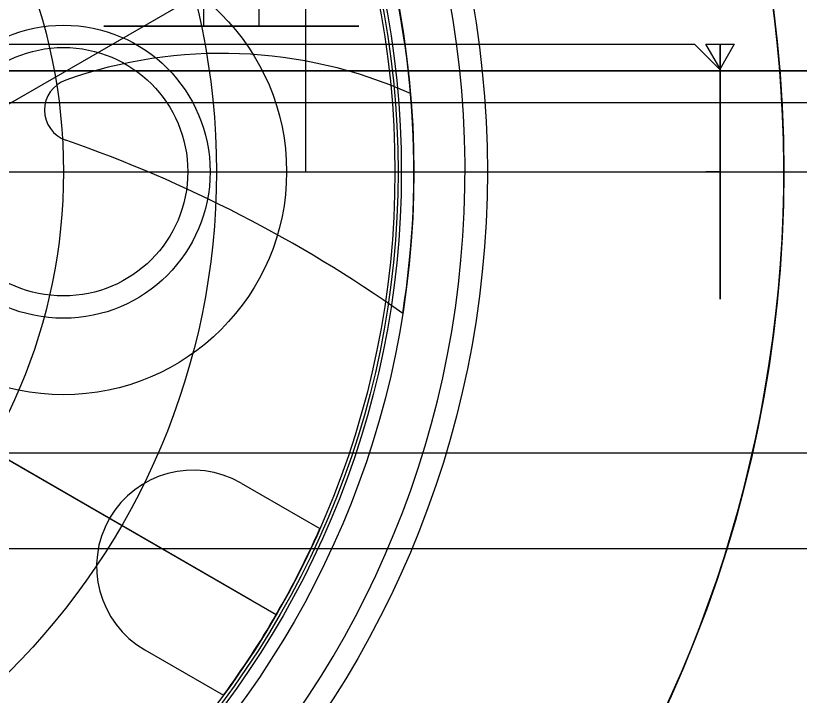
# Model space of a CAD drawing. Header units: inches. Extents: x -3.4 to 11, y -3.7 to 6.8.
# Drawn here: x 0.626 to 1.595, y -0.648 to 0.193 of the extents above; entities that cross this region are included whole.
import ezdxf

# ---------------------------------------------------------------- set-up
doc = ezdxf.new("R2010")
doc.units = ezdxf.units.IN
doc.header["$MEASUREMENT"] = 0
doc.layers.add('19', color=7, linetype='Continuous')
doc.layers.add('25', color=7, linetype='Continuous')

# ---------------------------------------------------------------- blocks, each defined once
blk = doc.blocks.new('Casing')
at = {"layer": '19', "color": 0}
for centre, radius, start, end in [((0, 0, 89.68), 32, 0, 180), ((0, 0, 78.68), 32, 0, 180), ((0, 0, 75.68), 30.7, 0, 180), ((0, 0, 90.68), 28, 0, 180), ((0, 0, 90.68), 31, 180, 0), ((0, 0, 90.68), 28, 180, 0)]:
    blk.add_arc(centre, radius, start, end, dxfattribs=at)
at = {"layer": '19', "color": 0, "extrusion": (3.66028e-74, -6.98296e-15, -1)}
blk.add_arc((0, 0, -90.68), 31, 0, 180, dxfattribs=at)
at = {"layer": '19', "color": 0, "extrusion": (8.55166e-31, 6.98296e-15, -1)}
blk.add_arc((0, 0, -78.68), 32, 180, 0, dxfattribs=at)
at = {"layer": '19', "color": 0, "extrusion": (-7.07884e-59, 6.98296e-15, -1)}
blk.add_arc((0, 0, -89.68), 32, 180, 0, dxfattribs=at)
at = {"layer": '19', "color": 0, "extrusion": (-3.66028e-74, 6.98296e-15, -1)}
blk.add_arc((0, 0, -75.68), 30.7, 180, 0, dxfattribs=at)
blk = doc.blocks.new('Shaft')
at = {"layer": '25', "color": 0}
for p, q in [((0, 39.9, 0.05), (0, 40, 0.05)), ((0, 40, -0.05), (0, 39.9, -0.05)), ((0, 39, 4), (0, 0, 4)), ((0, 0, -4), (0, 39, -4)), ((1.546, 14.3, 3.689), (1.546, 39, 3.689)), ((3.999, 39, -0.109), (3.999, 14.3, -0.109)), ((3.999, 14.3, -0.109), (1.546, 14.3, 3.689))]:
    blk.add_line(p, q, dxfattribs=at)
at = {"layer": '25', "color": 0, "extrusion": (-3.50325e-45, 1, 6.12323e-17)}
for centre, radius, start, end in [((0, 0, 40), 3, 270, 90), ((0, 0, 39.9), 0.05, 270, 90), ((0, 0, 39.9), 0.05, 90, 270), ((0, 0, 39), 4, 181.5628, 270), ((0, 0, 39), 4, 90, 112.7398), ((0, 0), 4, 270, 90), ((0, 0), 4, 90, 270)]:
    blk.add_arc(centre, radius, start, end, dxfattribs=at)
at = {"layer": '25', "color": 0, "extrusion": (3.50325e-45, -1, -7.0442e-15)}
for centre, radius, start, end in [((0, 0, -40), 0.05, 90, 270), ((0, 0, -40), 3, 270, 90), ((0, 0, -40), 0.05, 270, 90), ((0, 0, -39), 4, 90, 270), ((0, 0, -14.3), 4, 358.4372, 67.2602)]:
    blk.add_arc(centre, radius, start, end, dxfattribs=at)
at = {"layer": '25', "color": 0, "extrusion": (1, 3.50325e-45, 6.12323e-17)}
for centre, start, end in [((39, -3), 270, 0), ((39, 3), 0, 90)]:
    blk.add_arc(centre, 1, start, end, dxfattribs=at)
at = {"layer": '25', "color": 0}
blk.add_open_spline([(1.546, 39, 3.689), (1.546, 39.226, 3.689), (1.623, 39.428, 3.569), (1.819, 39.696, 3.267), (1.934, 39.776, 3.088), (2.284, 39.938, 2.547), (2.529, 39.954, 2.166), (3.012, 39.954, 1.419), (3.252, 39.94, 1.047), (3.608, 39.778, 0.496), (3.724, 39.698, 0.316), (3.92, 39.431, 0.013), (3.999, 39.228, -0.109), (3.999, 39, -0.109)], degree=3, knots=[0, 0, 0, 0, 0.125, 0.125, 0.25, 0.25, 0.5, 0.5, 0.75, 0.75, 0.875, 0.875, 1, 1, 1, 1], dxfattribs=at)

msp = doc.modelspace()

# ---------------------------------------------------------------- linework, layer by layer
at = {"color": 0}
for p, q in [((0.98425, 0), (0.98425, 0.7874)), ((0.11811, -0.20457, 0.18898), (1.06596, 0.34267, 0.18898)), ((0.31496, 0.15748), (1.46457, 0.15748)), ((1.46457, 0.15748), (1.49606, 0.12598)), ((1.49606, 0.12729), (1.47863, 0.15748)), ((1.47863, 0.15748), (1.51349, 0.15748)), ((1.51349, 0.15748), (1.49606, 0.12729)), ((1.49606, 0.12598), (1.49606, 0)), ((0, 0), (0.98425, 0)), ((0, 0, 0.18898), (0.94785, -0.54724, 0.18898)), ((0, 0, 0.07874), (0.91717, -0.52953, 0.07874)), ((0, 0, 0.07874), (0.91717, -0.52953, 0.07874)), ((0, 0, 0.07874), (0.91717, -0.52953, 0.07874)), ((0, 0), (3.37402, 0)), ((0, 0), (1.78898, 0)), ((0, 0), (1.49606, 0)), ((1.1811, 0), (1.5748, 0)), ((1.49606, 0), (1.47853, 0)), ((0.90434, -0.38483, 0.18898), (1.00169, -0.44104, 0.18898)), ((0.78544, -0.59076, 0.18898), (0.8828, -0.64697, 0.18898))]:
    msp.add_line(p, q, dxfattribs=at)
for centre, radius in [((0, 0), 1.5748), ((0, 0, 0.80945), 1.20866), ((0, 0, 0.18898), 1.11791), ((0, 0), 1.10236), ((0, 0, 3.57008), 1.10236), ((0, 0), 1.09843), ((0, 0), 1.09449), ((0, 0, 0.18898), 0.87402), ((0, 0, 0.07874), 0.68504), ((0.68504, 0, 0.07874), 0.27559), ((0.68504, 0, 0.07874), 0.1811), ((0.68504, 0, 0.07874), 0.1811), ((0.68504, 0, 0.07874), 0.15354)]:
    msp.add_circle(centre, radius, dxfattribs=at)
at = {"color": 0, "extrusion": (1, 0, 0)}
msp.add_circle((0, 0, 1.49606), 0.15748, dxfattribs=at)
at = {"color": 0}
for centre, radius, start, end in [((0, 0), 2.16535, 0, 68.94443), ((0, 0), 1.77165, 91.27334, 88.72666), ((0, 0), 1.5748, 281.08862, 61.60289), ((0, 0), 1.1811, 91.91021, 88.08979), ((0, 0, 0.18898), 1.11791, 350.98411, 42.19891), ((0.88008, -0.42986, 0.18898), 0.57609, 66.07436, 109.49996), ((0.70092, 0.07607, 0.18898), 0.03937, 109.49996, 250.82594), ((0.13928, -1.53909, 0.18898), 1.67066, 54.72483, 70.82594), ((0.84489, -0.4878, 0.18898), 0.1189, 60, 240), ((0, 0, 0.18898), 1.09449, 323.76347, 336.23653)]:
    msp.add_arc(centre, radius, start, end, dxfattribs=at)

# ---------------------------------------------------------------- block references
at = {"color": 0, "extrusion": (-0.218364, 0, -0.975867), "xscale": 0.03937007874015749, "yscale": 0.03937007874015749, "zscale": 0.03937007874015749, "rotation": 90}
msp.add_blockref('Shaft', (-0.17999, -0.33814, -2.57623), dxfattribs=at)
at = {"color": 0, "extrusion": (0, 1, 0), "xscale": 0.03937007874015749, "yscale": 0.03937007874015749, "zscale": 0.03937007874015749, "rotation": 12.61297842052209}
msp.add_blockref('Casing', (-0.89254, 2.44022, -3.4452), dxfattribs=at)

doc.saveas('drawing.dxf')
